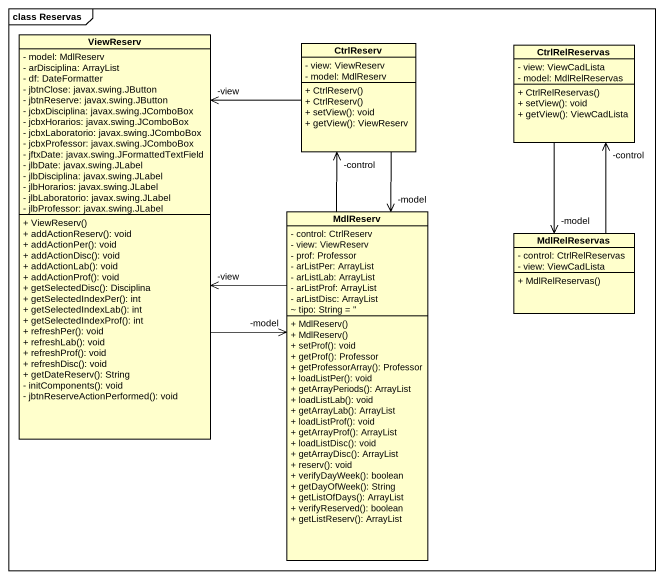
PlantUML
@startuml
mainframe class Reservas
hide circle
hide empty members
skinparam classAttributeIconSize 0
class ViewReserv {
  - model: MdlReserv
  - arDisciplina: ArrayList
  - df: DateFormatter
  - jbtnClose: javax.swing.JButton
  - jbtnReserve: javax.swing.JButton
  - jcbxDisciplina: javax.swing.JComboBox
  - jcbxHorarios: javax.swing.JComboBox
  - jcbxLaboratorio: javax.swing.JComboBox
  - jcbxProfessor: javax.swing.JComboBox
  - jftxDate: javax.swing.JFormattedTextField
  - jlbDate: javax.swing.JLabel
  - jlbDisciplina: javax.swing.JLabel
  - jlbHorarios: javax.swing.JLabel
  - jlbLaboratorio: javax.swing.JLabel
  - jlbProfessor: javax.swing.JLabel
  + ViewReserv()
  + addActionReserv(): void
  + addActionPer(): void
  + addActionDisc(): void
  + addActionLab(): void
  + addActionProf(): void
  + getSelectedDisc(): Disciplina
  + getSelectedIndexPer(): int
  + getSelectedIndexLab(): int
  + getSelectedIndexProf(): int
  + refreshPer(): void
  + refreshLab(): void
  + refreshProf(): void
  + refreshDisc(): void
  + getDateReserv(): String
  - initComponents(): void
  - jbtnReserveActionPerformed(): void
}
class CtrlReserv {
  - view: ViewReserv
  - model: MdlReserv
  + CtrlReserv()
  + CtrlReserv()
  + setView(): void
  + getView(): ViewReserv
}
class CtrlRelReservas {
  - view: ViewCadLista
  - model: MdlRelReservas
  + CtrlRelReservas()
  + setView(): void
  + getView(): ViewCadLista
}
class MdlReserv {
  - control: CtrlReserv
  - view: ViewReserv
  - prof: Professor
  - arListPer: ArrayList
  - arListLab: ArrayList
  - arListProf: ArrayList
  - arListDisc: ArrayList
  ~ tipo: String = ''
  + MdlReserv()
  + MdlReserv()
  + setProf(): void
  + getProf(): Professor
  + getProfessorArray(): Professor
  + loadListPer(): void
  + getArrayPeriods(): ArrayList
  + loadListLab(): void
  + getArrayLab(): ArrayList
  + loadListProf(): void
  + getArrayProf(): ArrayList
  + loadListDisc(): void
  + getArrayDisc(): ArrayList
  + reserv(): void
  + verifyDayWeek(): boolean
  + getDayOfWeek(): String
  + getListOfDays(): ArrayList
  + verifyReserved(): boolean
  + getListReserv(): ArrayList
}
class MdlRelReservas {
  - control: CtrlRelReservas
  - view: ViewCadLista
  + MdlRelReservas()
}
ViewReserv --> "-model" MdlReserv
CtrlReserv -left-> "-view" ViewReserv
CtrlReserv --> "-model" MdlReserv
CtrlRelReservas --> "-model" MdlRelReservas
MdlReserv -up-> "-view" ViewReserv
MdlReserv -up-> "-control" CtrlReserv
MdlRelReservas -up-> "-control" CtrlRelReservas
@enduml
